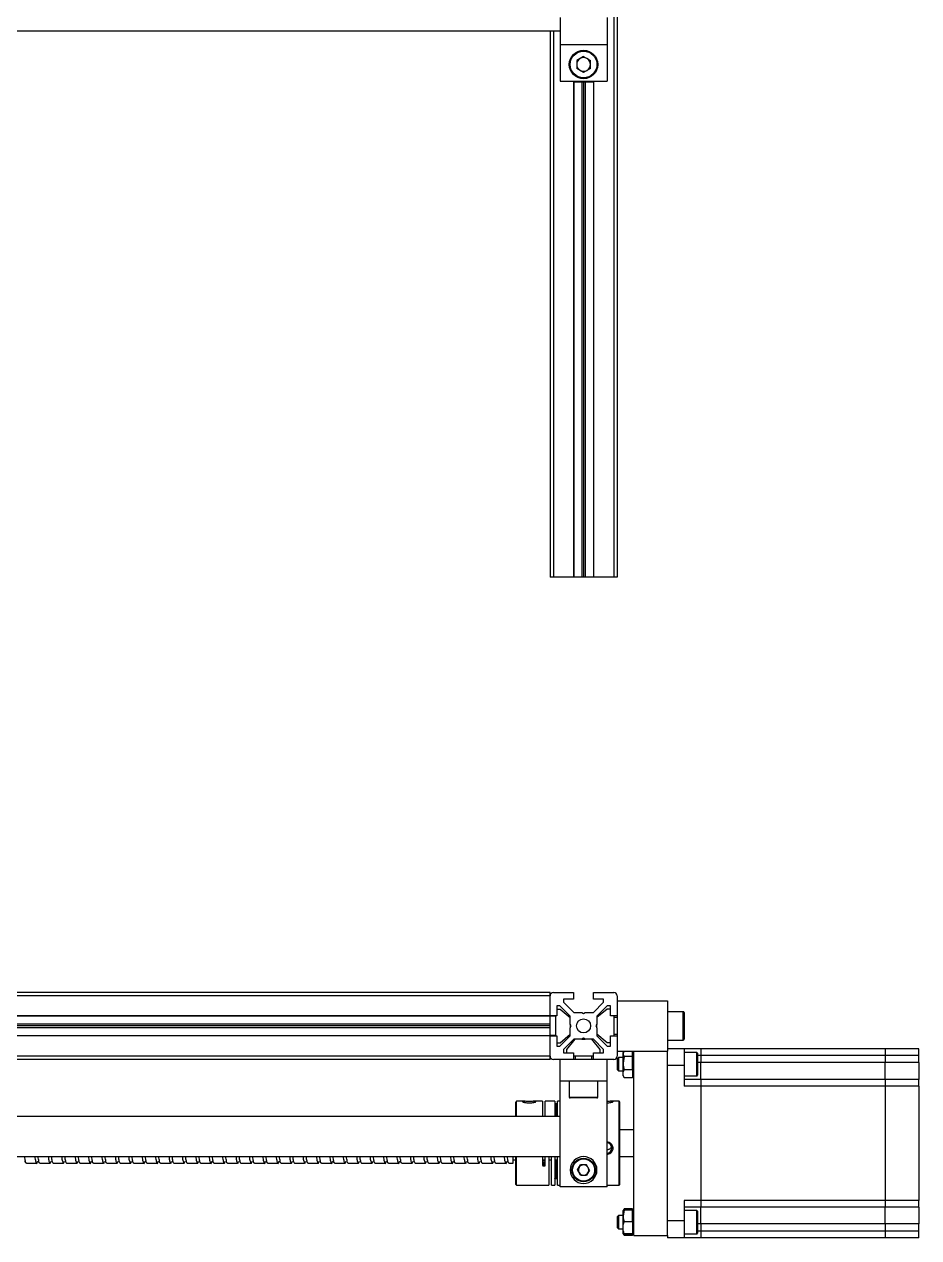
# Model space of a CAD drawing. Header units: millimetres. Extents: x 55 to 11032, y -227 to 3957.
# Drawn here: x 10113.9 to 10380.7, y 1030.2 to 1392.3 of the extents above; entities that cross this region are included whole.
import ezdxf

# ---------------------------------------------------------------- set-up
doc = ezdxf.new("R2010")
doc.units = ezdxf.units.MM
doc.header["$LTSCALE"] = 0.7
doc.layers.get('0').update_dxf_attribs({"color": 255})

msp = doc.modelspace()

# ---------------------------------------------------------------- linework, layer by layer
at = {"color": 8, "linetype": 'Continuous', "lineweight": 25}
for p, q in [((10289.73, 1443.815), (10289.73, 1227.315)), ((10271.73, 1390.315), (10271.73, 1227.315)), ((10310.48, 1091.809), (10310.48, 1097.682)), ((10310.48, 1089.182), (10310.48, 1091.809)), ((10314.53, 1080.665), (10314.53, 1085.502)), ((10315.73, 1084.632), (10314.73, 1084.632)), ((10314.53, 1078.502), (10314.53, 1080.665)), ((10315.73, 1082.482), (10314.73, 1082.482)), ((10276.48, 1072.182), (10284.98, 1072.182)), ((10272.33, 1070.231), (10272.33, 1066.432)), ((10272.73, 1070.231), (10272.73, 1066.432)), ((10268.73, 1053.256), (10268.73, 1053.432)), ((10269.13, 1053.256), (10269.13, 1053.432)), ((10272.33, 1053.432), (10272.33, 1047.94)), ((10272.73, 1053.432), (10272.73, 1047.94)), ((10314.53, 1033.525), (10314.53, 1038.362)), ((10314.53, 1031.362), (10314.53, 1033.525)), ((10315.73, 1034.382), (10314.73, 1034.382)), ((10315.73, 1032.232), (10314.73, 1032.232))]:
    msp.add_line(p, q, dxfattribs=at)
at = {"color": 7, "linetype": 'Continuous', "lineweight": 25}
for p, q in [((10290.73, 1431.135), (10290.73, 1227.315)), ((10273.73, 1394.315), (10273.73, 1386.315)), ((10287.73, 1394.315), (10287.73, 1386.315)), ((9867.73, 1390.315), (10273.73, 1390.315)), ((10270.73, 1390.315), (10270.73, 1227.315)), ((10273.73, 1386.315), (10287.73, 1386.315)), ((10273.73, 1386.315), (10273.73, 1375.315)), ((10287.73, 1386.315), (10287.73, 1375.315)), ((10280.73, 1382.673), (10278.688, 1381.494)), ((10278.688, 1381.494), (10278.688, 1379.136)), ((10280.73, 1382.673), (10282.772, 1381.494)), ((10282.772, 1379.136), (10282.772, 1381.494)), ((10280.73, 1377.957), (10278.688, 1379.136)), ((10282.772, 1379.136), (10280.73, 1377.957)), ((10273.73, 1375.315), (10287.73, 1375.315)), ((10277.73, 1375.315), (10277.73, 1227.315)), ((10283.73, 1375.065), (10277.73, 1375.065)), ((10277.791, 1375.065), (10277.791, 1227.315)), ((10280.21, 1375.065), (10280.21, 1227.315)), ((10280.73, 1375.065), (10280.73, 1227.315)), ((10281.25, 1375.065), (10281.25, 1227.315)), ((10283.669, 1375.065), (10283.669, 1227.315)), ((10283.73, 1375.315), (10283.73, 1227.315)), ((10271.73, 1227.315), (10270.73, 1227.315)), ((10277.73, 1227.315), (10271.73, 1227.315)), ((10277.791, 1227.315), (10277.73, 1227.315)), ((10280.21, 1227.315), (10277.791, 1227.315)), ((10280.73, 1227.315), (10280.21, 1227.315)), ((10281.25, 1227.315), (10280.73, 1227.315)), ((10283.669, 1227.315), (10281.25, 1227.315)), ((10283.73, 1227.315), (10283.669, 1227.315)), ((10289.73, 1227.315), (10283.73, 1227.315)), ((10290.73, 1227.315), (10289.73, 1227.315)), ((10270.73, 1103.432), (9870.73, 1103.432)), ((10270.73, 1102.432), (9870.73, 1102.432)), ((10270.73, 1102.432), (10270.73, 1103.432)), ((10270.73, 1096.432), (10270.73, 1102.432)), ((10271.73, 1103.432), (10277.73, 1103.432)), ((10277.73, 1101.432), (10274.73, 1101.432)), ((10274.73, 1101.432), (10274.73, 1100.493)), ((10277.73, 1103.432), (10277.73, 1101.432)), ((10283.73, 1103.432), (10289.73, 1103.432)), ((10283.73, 1101.432), (10283.73, 1103.432)), ((10286.73, 1101.432), (10283.73, 1101.432)), ((10286.73, 1100.493), (10286.73, 1101.432)), ((10290.73, 1102.432), (10290.73, 1096.432)), ((10290.73, 1100.932), (10305.73, 1100.932)), ((10305.73, 1100.932), (10305.73, 1085.932)), ((10273.669, 1099.432), (10272.73, 1099.432)), ((10272.73, 1099.432), (10272.73, 1096.432)), ((10272.73, 1098.432), (10273.73, 1098.432)), ((10276.73, 1096.371), (10273.669, 1099.432)), ((10273.73, 1098.432), (10276.73, 1095.932)), ((10274.73, 1100.493), (10277.791, 1097.432)), ((10277.791, 1097.432), (10280.21, 1097.432)), ((10280.21, 1097.432), (10280.73, 1097.132)), ((10280.73, 1097.132), (10281.25, 1097.432)), ((10281.25, 1097.432), (10283.669, 1097.432)), ((10283.669, 1097.432), (10286.73, 1100.493)), ((10287.791, 1099.432), (10284.73, 1096.371)), ((10287.73, 1098.432), (10284.73, 1095.932)), ((10288.73, 1098.432), (10287.73, 1098.432)), ((10288.73, 1099.432), (10287.791, 1099.432)), ((10288.73, 1096.432), (10288.73, 1099.432)), ((10310.48, 1097.682), (10305.73, 1097.682)), ((10310.73, 1097.432), (10310.73, 1091.905)), ((10270.73, 1096.432), (9870.73, 1096.432)), ((10270.73, 1096.371), (9870.73, 1096.371)), ((10270.73, 1093.952), (9870.73, 1093.952)), ((10270.73, 1096.371), (10270.73, 1096.432)), ((10272.73, 1096.432), (10270.73, 1096.432)), ((10270.73, 1093.952), (10270.73, 1096.371)), ((10272.43, 1096.332), (10270.73, 1096.332)), ((10270.73, 1093.432), (10270.73, 1093.952)), ((10271.73, 1096.332), (10271.73, 1096.432)), ((10272.43, 1090.532), (10272.43, 1096.332)), ((10276.73, 1093.952), (10276.73, 1096.371)), ((10276.73, 1093.952), (10276.73, 1092.912)), ((10277.03, 1093.432), (10276.73, 1093.952)), ((10284.73, 1093.952), (10284.43, 1093.432)), ((10284.73, 1096.371), (10284.73, 1093.952)), ((10284.73, 1092.912), (10284.73, 1093.952)), ((10290.73, 1096.432), (10288.73, 1096.432)), ((10289.73, 1096.432), (10289.73, 1090.432)), ((10290.73, 1095.932), (10289.73, 1095.932)), ((10290.73, 1096.432), (10290.73, 1090.432)), ((10270.73, 1093.432), (9870.73, 1093.432)), ((10270.73, 1092.912), (9870.73, 1092.912)), ((10270.73, 1090.493), (9870.73, 1090.493)), ((10270.73, 1090.432), (9870.73, 1090.432)), ((10270.73, 1092.912), (10270.73, 1093.432)), ((10270.73, 1090.493), (10270.73, 1092.912)), ((10272.43, 1090.532), (10270.73, 1090.532)), ((10270.73, 1090.432), (10270.73, 1090.493)), ((10270.73, 1084.432), (10270.73, 1090.432)), ((10270.73, 1090.432), (10272.73, 1090.432)), ((10271.73, 1090.432), (10271.73, 1090.532)), ((10272.73, 1090.432), (10272.73, 1087.432)), ((10273.669, 1087.432), (10276.73, 1090.493)), ((10273.73, 1088.432), (10276.73, 1090.932)), ((10276.73, 1092.912), (10277.03, 1093.432)), ((10276.73, 1090.493), (10276.73, 1092.912)), ((10284.43, 1093.432), (10284.73, 1092.912)), ((10284.73, 1092.912), (10284.73, 1090.493)), ((10287.73, 1088.432), (10284.73, 1090.932)), ((10284.73, 1090.493), (10287.791, 1087.432)), ((10288.73, 1087.432), (10288.73, 1090.432)), ((10288.73, 1090.432), (10290.73, 1090.432)), ((10289.73, 1090.932), (10290.73, 1090.932)), ((10290.73, 1090.432), (10290.73, 1084.432)), ((10310.73, 1091.905), (10310.73, 1089.432)), ((10272.73, 1088.432), (10273.73, 1088.432)), ((10272.73, 1087.432), (10273.669, 1087.432)), ((10277.791, 1089.432), (10274.73, 1086.371)), ((10274.73, 1086.371), (10274.73, 1085.432)), ((10275.73, 1086.432), (10278.23, 1089.432)), ((10275.73, 1085.432), (10275.73, 1086.432)), ((10280.21, 1089.432), (10277.791, 1089.432)), ((10280.73, 1089.732), (10280.21, 1089.432)), ((10280.21, 1089.432), (10281.25, 1089.432)), ((10281.25, 1089.432), (10280.73, 1089.732)), ((10283.669, 1089.432), (10281.25, 1089.432)), ((10285.73, 1086.432), (10283.23, 1089.432)), ((10286.73, 1086.371), (10283.669, 1089.432)), ((10285.73, 1085.432), (10285.73, 1086.432)), ((10286.73, 1085.432), (10286.73, 1086.371)), ((10288.73, 1088.432), (10287.73, 1088.432)), ((10287.791, 1087.432), (10288.73, 1087.432)), ((10305.73, 1089.182), (10310.48, 1089.182)), ((10310.73, 1086.632), (10305.73, 1086.632)), ((10310.73, 1086.632), (10310.73, 1081.632)), ((10315.73, 1086.632), (10310.73, 1086.632)), ((10315.73, 1086.632), (10315.73, 1084.632)), ((10315.74, 1086.582), (10315.73, 1086.582)), ((10370.72, 1086.632), (10315.74, 1086.632)), ((10315.74, 1086.632), (10315.74, 1084.632)), ((10370.72, 1086.632), (10370.72, 1084.632)), ((10370.72, 1086.582), (10370.73, 1086.582)), ((10380.73, 1086.632), (10370.73, 1086.632)), ((10370.73, 1086.632), (10370.73, 1084.632)), ((10380.73, 1084.632), (10380.73, 1086.632)), ((10270.73, 1084.432), (9870.73, 1084.432)), ((10270.73, 1083.432), (9870.73, 1083.432)), ((10270.73, 1083.432), (10270.73, 1084.432)), ((10277.73, 1083.432), (10271.73, 1083.432)), ((10273.73, 1076.932), (10273.73, 1083.432)), ((10274.73, 1085.432), (10277.73, 1085.432)), ((10277.73, 1085.432), (10277.73, 1083.432)), ((10283.73, 1084.432), (10277.73, 1084.432)), ((10283.73, 1083.432), (10277.73, 1083.432)), ((10278.23, 1084.432), (10278.23, 1083.432)), ((10283.23, 1083.432), (10283.23, 1084.432)), ((10283.73, 1083.432), (10283.73, 1085.432)), ((10283.73, 1085.432), (10286.73, 1085.432)), ((10289.73, 1083.432), (10283.73, 1083.432)), ((10287.73, 1076.932), (10287.73, 1083.432)), ((10290.73, 1085.932), (10305.73, 1085.932)), ((10291.12, 1084.002), (10290.73, 1083.612)), ((10290.73, 1083.612), (10290.73, 1081.387)), ((10292.53, 1084.002), (10291.12, 1084.002)), ((10291.12, 1084.002), (10291.12, 1081.238)), ((10292.754, 1085.89), (10292.53, 1085.502)), ((10292.785, 1085.872), (10292.53, 1085.169)), ((10292.53, 1085.169), (10292.53, 1085.502)), ((10292.53, 1082.295), (10292.53, 1085.169)), ((10292.843, 1084.308), (10292.53, 1082.295)), ((10295.33, 1084.308), (10292.843, 1084.308)), ((10295.33, 1085.169), (10295.33, 1085.932)), ((10295.73, 1085.502), (10295.33, 1085.502)), ((10295.33, 1084.308), (10295.33, 1085.169)), ((10295.33, 1082.295), (10295.33, 1084.308)), ((10295.73, 1030.932), (10295.73, 1085.932)), ((10305.73, 1030.932), (10305.73, 1085.932)), ((10314.53, 1085.502), (10310.73, 1085.502)), ((10314.73, 1085.302), (10314.73, 1080.742)), ((10315.73, 1084.632), (10315.73, 1082.482)), ((10315.74, 1084.632), (10315.73, 1084.632)), ((10370.72, 1084.632), (10315.74, 1084.632)), ((10315.74, 1084.632), (10315.74, 1082.482)), ((10370.72, 1084.632), (10370.72, 1082.482)), ((10370.72, 1084.632), (10370.73, 1084.632)), ((10380.73, 1084.632), (10370.73, 1084.632)), ((10370.73, 1084.632), (10370.73, 1082.482)), ((10380.73, 1082.482), (10380.73, 1084.632)), ((10290.73, 1081.387), (10290.73, 1080.392)), ((10290.73, 1080.392), (10291.12, 1080.002)), ((10291.12, 1081.238), (10291.12, 1080.002)), ((10291.12, 1080.002), (10292.53, 1080.002)), ((10292.53, 1079.128), (10292.53, 1082.295)), ((10292.53, 1078.502), (10292.53, 1079.128)), ((10295.33, 1080.281), (10292.843, 1080.281)), ((10295.33, 1080.281), (10295.33, 1082.295)), ((10295.33, 1080.281), (10295.33, 1079.128)), ((10295.33, 1079.128), (10295.33, 1077.975)), ((10310.73, 1081.632), (10305.73, 1081.632)), ((10310.73, 1081.632), (10310.73, 1075.482)), ((10314.73, 1080.742), (10314.73, 1078.702)), ((10315.74, 1082.482), (10315.73, 1082.482)), ((10315.73, 1077.482), (10315.73, 1082.482)), ((10370.72, 1082.482), (10315.74, 1082.482)), ((10315.74, 1077.482), (10315.74, 1082.482)), ((10370.72, 1077.482), (10370.72, 1082.482)), ((10370.72, 1082.482), (10370.73, 1082.482)), ((10380.73, 1082.482), (10370.73, 1082.482)), ((10370.73, 1077.482), (10370.73, 1082.482)), ((10380.73, 1082.482), (10380.73, 1077.482)), ((10287.73, 1076.932), (10273.73, 1076.932)), ((10273.73, 1045.432), (10273.73, 1076.932)), ((10276.48, 1076.932), (10276.48, 1072.182)), ((10284.98, 1072.182), (10284.98, 1076.932)), ((10287.73, 1045.432), (10287.73, 1076.932)), ((10292.53, 1078.502), (10292.754, 1078.114)), ((10292.843, 1077.975), (10292.785, 1078.132)), ((10295.33, 1077.975), (10292.843, 1077.975)), ((10295.33, 1078.502), (10295.73, 1078.502)), ((10310.73, 1078.502), (10314.53, 1078.502)), ((10315.73, 1077.482), (10310.73, 1077.482)), ((10315.73, 1075.482), (10310.73, 1075.482)), ((10315.73, 1077.482), (10315.73, 1075.482)), ((10315.74, 1077.432), (10315.73, 1077.432)), ((10315.73, 1075.482), (10315.73, 1041.382)), ((10315.74, 1075.482), (10315.73, 1075.482)), ((10370.72, 1077.482), (10315.74, 1077.482)), ((10315.74, 1077.482), (10315.74, 1075.482)), ((10370.72, 1075.482), (10315.74, 1075.482)), ((10315.74, 1075.482), (10315.74, 1041.382)), ((10370.72, 1077.482), (10370.72, 1075.482)), ((10370.72, 1077.432), (10370.73, 1077.432)), ((10370.72, 1075.482), (10370.72, 1041.382)), ((10370.72, 1075.482), (10370.73, 1075.482)), ((10380.73, 1077.482), (10370.73, 1077.482)), ((10370.73, 1077.482), (10370.73, 1075.482)), ((10380.73, 1075.482), (10370.73, 1075.482)), ((10370.73, 1075.482), (10370.73, 1041.382)), ((10380.73, 1075.482), (10380.73, 1077.482)), ((10380.73, 1075.482), (10380.73, 1041.382)), ((10284.73, 1071.932), (10276.73, 1071.932)), ((10260.73, 1070.932), (10260.53, 1070.732)), ((10260.53, 1070.645), (10260.53, 1070.732)), ((10260.53, 1066.432), (10260.53, 1070.645)), ((10263.335, 1070.932), (10260.73, 1070.932)), ((10260.73, 1066.432), (10260.73, 1070.932)), ((10268.53, 1070.932), (10265.697, 1070.932)), ((10268.53, 1070.932), (10268.53, 1066.432)), ((10272.13, 1070.932), (10269.33, 1070.932)), ((10269.33, 1066.432), (10269.33, 1070.932)), ((10272.13, 1070.932), (10272.13, 1066.432)), ((10272.73, 1070.231), (10272.33, 1070.231)), ((10273.73, 1070.932), (10272.93, 1070.932)), ((10272.93, 1066.432), (10272.93, 1070.932)), ((10291.33, 1070.932), (10288.697, 1070.932)), ((10291.53, 1070.732), (10291.33, 1070.932)), ((10291.33, 1045.932), (10291.33, 1070.932)), ((10291.53, 1046.132), (10291.53, 1070.732)), ((10273.73, 1066.432), (9867.73, 1066.432)), ((10295.73, 1062.432), (10291.53, 1062.432)), ((9867.73, 1054.432), (10273.73, 1054.432)), ((10259.73, 1052.432), (10259.73, 1054.432)), ((10260.53, 1046.132), (10260.53, 1054.432)), ((10260.73, 1045.932), (10260.73, 1054.432)), ((10268.53, 1054.432), (10268.53, 1051.824)), ((10269.33, 1051.824), (10269.33, 1054.432)), ((10270.33, 1054.432), (10270.33, 1045.932)), ((10271.13, 1045.932), (10271.13, 1054.432)), ((10272.13, 1054.432), (10272.13, 1045.932)), ((10272.93, 1045.932), (10272.93, 1054.432)), ((10291.53, 1054.432), (10295.73, 1054.432)), ((10114.526, 1052.432), (10117.526, 1052.432)), ((10118.526, 1052.432), (10121.526, 1052.432)), ((10122.526, 1052.432), (10125.526, 1052.432)), ((10126.526, 1052.432), (10129.526, 1052.432)), ((10130.526, 1052.432), (10133.526, 1052.432)), ((10134.526, 1052.432), (10137.526, 1052.432)), ((10138.526, 1052.432), (10141.526, 1052.432)), ((10142.526, 1052.432), (10145.526, 1052.432)), ((10146.526, 1052.432), (10149.526, 1052.432)), ((10150.526, 1052.432), (10153.526, 1052.432)), ((10154.526, 1052.432), (10157.526, 1052.432)), ((10158.526, 1052.432), (10161.526, 1052.432)), ((10162.526, 1052.432), (10165.526, 1052.432)), ((10166.526, 1052.432), (10169.526, 1052.432)), ((10170.526, 1052.432), (10173.526, 1052.432)), ((10174.526, 1052.432), (10177.526, 1052.432)), ((10178.526, 1052.432), (10181.526, 1052.432)), ((10182.526, 1052.432), (10185.526, 1052.432)), ((10186.526, 1052.432), (10189.526, 1052.432)), ((10190.526, 1052.432), (10193.526, 1052.432)), ((10194.526, 1052.432), (10197.526, 1052.432)), ((10198.526, 1052.432), (10201.526, 1052.432)), ((10202.526, 1052.432), (10205.526, 1052.432)), ((10206.526, 1052.432), (10209.526, 1052.432)), ((10210.526, 1052.432), (10213.526, 1052.432)), ((10214.526, 1052.432), (10217.526, 1052.432)), ((10218.526, 1052.432), (10221.526, 1052.432)), ((10222.526, 1052.432), (10225.526, 1052.432)), ((10226.526, 1052.432), (10229.526, 1052.432)), ((10230.526, 1052.432), (10233.526, 1052.432)), ((10234.526, 1052.432), (10237.526, 1052.432)), ((10238.526, 1052.432), (10241.526, 1052.432)), ((10242.526, 1052.432), (10245.526, 1052.432)), ((10246.526, 1052.432), (10249.526, 1052.432)), ((10250.526, 1052.432), (10253.526, 1052.432)), ((10254.526, 1052.432), (10257.526, 1052.432)), ((10258.526, 1052.432), (10259.73, 1052.432)), ((10259.73, 1053.432), (10260.53, 1053.432)), ((10268.53, 1053.432), (10269.33, 1053.432)), ((10268.73, 1053.256), (10269.13, 1053.256)), ((10268.73, 1051.637), (10268.73, 1052.686)), ((10269.13, 1052.686), (10268.73, 1052.686)), ((10268.73, 1051.637), (10269.13, 1051.637)), ((10269.13, 1051.637), (10269.13, 1052.686)), ((10270.33, 1053.432), (10271.13, 1053.432)), ((10272.13, 1053.432), (10272.93, 1053.432)), ((10278.957, 1050.464), (10279.871, 1051.983)), ((10279.816, 1048.913), (10278.957, 1050.464)), ((10281.644, 1051.951), (10279.871, 1051.983)), ((10282.503, 1050.4), (10281.589, 1048.881)), ((10282.503, 1050.4), (10281.644, 1051.951)), ((10272.33, 1047.94), (10272.73, 1047.94)), ((10279.816, 1048.913), (10281.589, 1048.881)), ((10260.53, 1046.132), (10260.73, 1045.932)), ((10260.73, 1045.932), (10270.33, 1045.932)), ((10271.13, 1045.932), (10272.13, 1045.932)), ((10272.93, 1045.932), (10273.73, 1045.932)), ((10287.73, 1045.432), (10273.73, 1045.432)), ((10287.73, 1045.932), (10291.33, 1045.932)), ((10291.33, 1045.932), (10291.53, 1046.132)), ((10315.73, 1041.382), (10310.73, 1041.382)), ((10310.73, 1041.382), (10310.73, 1035.232)), ((10315.73, 1039.382), (10310.73, 1039.382)), ((10315.73, 1041.382), (10315.73, 1039.382)), ((10315.74, 1041.382), (10315.73, 1041.382)), ((10315.74, 1039.432), (10315.73, 1039.432)), ((10315.73, 1034.382), (10315.73, 1039.382)), ((10370.72, 1041.382), (10315.74, 1041.382)), ((10315.74, 1041.382), (10315.74, 1039.382)), ((10370.72, 1039.382), (10315.74, 1039.382)), ((10315.74, 1034.382), (10315.74, 1039.382)), ((10370.72, 1041.382), (10370.72, 1039.382)), ((10370.72, 1041.382), (10370.73, 1041.382)), ((10370.72, 1039.432), (10370.73, 1039.432)), ((10370.72, 1034.382), (10370.72, 1039.382)), ((10380.73, 1041.382), (10370.73, 1041.382)), ((10370.73, 1041.382), (10370.73, 1039.382)), ((10380.73, 1039.382), (10370.73, 1039.382)), ((10370.73, 1034.382), (10370.73, 1039.382)), ((10380.73, 1039.382), (10380.73, 1041.382)), ((10380.73, 1039.382), (10380.73, 1034.382)), ((10291.12, 1036.862), (10290.73, 1036.472)), ((10290.73, 1036.472), (10290.73, 1034.247)), ((10292.53, 1036.862), (10291.12, 1036.862)), ((10291.12, 1036.862), (10291.12, 1034.098)), ((10292.709, 1038.672), (10292.53, 1038.362)), ((10292.843, 1038.434), (10292.53, 1036.722)), ((10292.53, 1036.722), (10292.53, 1038.36)), ((10292.53, 1033.224), (10292.53, 1036.722)), ((10292.733, 1038.655), (10292.843, 1038.876)), ((10292.843, 1038.876), (10292.743, 1038.492)), ((10295.33, 1038.876), (10292.843, 1038.876)), ((10295.33, 1038.434), (10292.843, 1038.434)), ((10295.33, 1038.434), (10295.33, 1038.876)), ((10295.33, 1036.722), (10295.33, 1038.434)), ((10295.73, 1038.362), (10295.33, 1038.362)), ((10295.33, 1035.01), (10295.33, 1036.722)), ((10314.53, 1038.362), (10310.73, 1038.362)), ((10314.73, 1038.162), (10314.73, 1033.602)), ((10290.73, 1034.247), (10290.73, 1033.252)), ((10290.73, 1033.252), (10291.12, 1032.862)), ((10291.12, 1034.098), (10291.12, 1032.862)), ((10291.12, 1032.862), (10292.53, 1032.862)), ((10292.53, 1031.364), (10292.53, 1033.224)), ((10295.33, 1035.01), (10292.843, 1035.01)), ((10295.33, 1035.01), (10295.33, 1033.224)), ((10295.33, 1033.224), (10295.33, 1031.438)), ((10310.73, 1035.232), (10305.73, 1035.232)), ((10310.73, 1035.232), (10310.73, 1030.232)), ((10314.73, 1033.602), (10314.73, 1031.562)), ((10315.74, 1034.382), (10315.73, 1034.382)), ((10315.73, 1034.382), (10315.73, 1032.232)), ((10315.73, 1032.232), (10315.73, 1030.232)), ((10315.74, 1032.232), (10315.73, 1032.232)), ((10370.72, 1034.382), (10315.74, 1034.382)), ((10315.74, 1034.382), (10315.74, 1032.232)), ((10370.72, 1032.232), (10315.74, 1032.232)), ((10315.74, 1032.232), (10315.74, 1030.232)), ((10370.72, 1034.382), (10370.73, 1034.382)), ((10370.72, 1034.382), (10370.72, 1032.232)), ((10370.72, 1032.232), (10370.72, 1030.232)), ((10370.72, 1032.232), (10370.73, 1032.232)), ((10380.73, 1034.382), (10370.73, 1034.382)), ((10370.73, 1034.382), (10370.73, 1032.232)), ((10380.73, 1032.232), (10370.73, 1032.232)), ((10370.73, 1032.232), (10370.73, 1030.232)), ((10380.73, 1032.232), (10380.73, 1034.382)), ((10380.73, 1030.232), (10380.73, 1032.232)), ((10292.843, 1031.438), (10292.53, 1031.364)), ((10292.53, 1031.362), (10292.709, 1031.052)), ((10292.843, 1030.848), (10292.71, 1031.05)), ((10295.33, 1031.438), (10292.843, 1031.438)), ((10295.33, 1031.29), (10292.843, 1031.29)), ((10295.33, 1030.848), (10292.843, 1030.848)), ((10295.33, 1031.364), (10295.33, 1031.438)), ((10295.33, 1031.29), (10295.33, 1031.364)), ((10295.33, 1031.362), (10295.73, 1031.362)), ((10295.33, 1031.29), (10295.33, 1030.848)), ((10295.73, 1030.932), (10305.73, 1030.932)), ((10305.73, 1030.932), (10305.73, 1030.232)), ((10310.73, 1030.232), (10305.73, 1030.232)), ((10310.73, 1031.362), (10314.53, 1031.362)), ((10315.73, 1030.232), (10310.73, 1030.232)), ((10315.74, 1030.282), (10315.73, 1030.282)), ((10370.72, 1030.232), (10315.74, 1030.232)), ((10370.72, 1030.282), (10370.73, 1030.282)), ((10380.73, 1030.232), (10370.73, 1030.232))]:
    msp.add_line(p, q, dxfattribs=at)
for centre, radius in [((10280.73, 1380.315), 4.25), ((10280.73, 1380.315), 4), ((10280.73, 1093.432), 2.1), ((10280.73, 1050.432), 3.5), ((10280.73, 1050.432), 3.3)]:
    msp.add_circle(centre, radius, dxfattribs=at)
for centre, radius, start, end in [((10280.73, 1380.315), 2.042, 120, 180), ((10280.73, 1380.315), 2.042, 180, 240), ((10280.73, 1380.315), 2.042, 60, 120), ((10280.73, 1380.315), 2.042, 0, 60), ((10280.73, 1380.315), 2.042, 300, 0), ((10280.73, 1380.315), 2.042, 240, 300), ((10271.73, 1102.432), 1, 90, 180), ((10289.73, 1102.432), 1, 0, 90), ((10310.48, 1097.432), 0.25, 0, 90), ((10310.48, 1089.432), 0.25, 270, 0), ((10271.73, 1084.432), 1, 180, 270), ((10289.73, 1084.432), 1, 270, 360), ((10314.53, 1085.302), 0.2, 0, 90), ((10314.53, 1078.702), 0.2, 270, 0), ((10276.73, 1072.182), 0.25, 180, 270), ((10284.73, 1072.182), 0.25, 270, 0), ((10287.541, 1056.992), 1.608, 276.76182, 83.23818), ((10280.73, 1050.432), 4, 0, 180), ((10280.73, 1050.432), 4, 180, 0), ((10280.73, 1050.432), 1.536, 148.96604, 208.96604), ((10280.73, 1050.432), 1.536, 88.96604, 148.96604), ((10280.73, 1050.432), 1.536, 28.96604, 88.96604), ((10280.73, 1050.432), 1.536, 328.96604, 28.96604), ((10280.73, 1050.432), 1.535, 208.96604, 268.96604), ((10280.73, 1050.432), 1.536, 268.96604, 328.96604), ((10314.53, 1038.162), 0.2, 0, 90), ((10314.53, 1031.562), 0.2, 270, 0)]:
    msp.add_arc(centre, radius, start, end, dxfattribs=at)
for points, knots in [([(10292.53, 1085.169), (10292.53, 1085.148), (10292.535, 1084.858), (10292.694, 1084.573), (10292.843, 1084.308)], [0, 0, 0, 0, 0.0701742, 1, 1, 1, 1]), ([(10292.53, 1082.295), (10292.53, 1082.247), (10292.535, 1081.567), (10292.694, 1080.901), (10292.843, 1080.281)], [0, 0, 0, 0, 0.0701742, 1, 1, 1, 1]), ([(10292.53, 1079.128), (10292.535, 1079.233), (10292.552, 1079.623), (10292.72, 1080.003), (10292.843, 1080.281)], [0, 0, 0, 0, 0.2686336, 1, 1, 1, 1]), ([(10292.843, 1077.975), (10292.795, 1078.071), (10292.612, 1078.447), (10292.565, 1078.838), (10292.53, 1079.128)], [0, 0, 0, 0, 0.2575513, 1, 1, 1, 1]), ([(10265.896, 1070.931), (10265.738, 1070.932), (10265.438, 1070.932), (10264.916, 1070.927), (10264.399, 1070.926), (10263.864, 1070.929), (10263.34, 1070.933), (10262.902, 1070.929), (10262.592, 1070.906), (10262.551, 1070.865), (10262.53, 1070.843)], [0, 0, 0, 0, 0.1301531, 0.2455367, 0.3562604, 0.4723699, 0.6039973, 0.7371112, 0.8653589, 1, 1, 1, 1]), ([(10262.53, 1070.843), (10262.539, 1070.826), (10262.556, 1070.793), (10262.691, 1070.731), (10262.891, 1070.669), (10263.24, 1070.588), (10263.805, 1070.505), (10264.557, 1070.472), (10265.287, 1070.51), (10265.822, 1070.588), (10266.168, 1070.668), (10266.37, 1070.732), (10266.504, 1070.793), (10266.521, 1070.827), (10266.53, 1070.843)], [0, 0, 0, 0, 0.0652185, 0.1289563, 0.1918072, 0.2543938, 0.3809924, 0.5080002, 0.6233805, 0.7430034, 0.8084867, 0.871997, 0.9349797, 1, 1, 1, 1]), ([(10266.53, 1070.843), (10266.521, 1070.858), (10266.504, 1070.886), (10266.371, 1070.912), (10266.175, 1070.927), (10265.99, 1070.93), (10265.896, 1070.931)], [0, 0, 0, 0, 0.25514003, 0.49994712, 0.74484594, 1, 1, 1, 1]), ([(10272.93, 1070.302), (10272.927, 1070.294), (10272.922, 1070.276), (10272.886, 1070.257), (10272.846, 1070.244), (10272.811, 1070.237), (10272.772, 1070.232), (10272.744, 1070.231), (10272.73, 1070.231)], [0, 0, 0, 0, 0.250166, 0.4987352, 0.6229356, 0.7472374, 0.8724913, 1, 1, 1, 1]), ([(10288.896, 1070.931), (10288.738, 1070.932), (10288.438, 1070.932), (10288.022, 1070.927), (10287.789, 1070.927), (10287.73, 1070.927)], [0, 0, 0, 0, 0.4569996, 0.8621399, 1, 1, 1, 1]), ([(10287.73, 1070.492), (10287.911, 1070.498), (10288.334, 1070.513), (10288.821, 1070.589), (10289.168, 1070.668), (10289.37, 1070.732), (10289.504, 1070.793), (10289.521, 1070.827), (10289.53, 1070.843)], [0, 0, 0, 0, 0.1929242, 0.4492698, 0.589597, 0.7256963, 0.8606649, 1, 1, 1, 1]), ([(10289.53, 1070.843), (10289.521, 1070.858), (10289.504, 1070.886), (10289.371, 1070.912), (10289.175, 1070.927), (10288.99, 1070.93), (10288.896, 1070.931)], [0, 0, 0, 0, 0.25514, 0.4999471, 0.7448459, 1, 1, 1, 1]), ([(10288.896, 1055.607), (10289.027, 1055.74), (10289.282, 1055.997), (10289.498, 1056.502), (10289.559, 1057.057), (10289.426, 1057.624), (10289.112, 1058.13), (10288.66, 1058.511), (10288.182, 1058.741), (10287.857, 1058.771), (10287.73, 1058.783)], [0, 0, 0, 0, 0.1285536, 0.2498808, 0.3752347, 0.5099903, 0.6436717, 0.7772207, 0.9124208, 1, 1, 1, 1]), ([(10289.059, 1057.47), (10289.054, 1057.44), (10289.013, 1057.206), (10288.784, 1056.926), (10288.47, 1056.657), (10288.181, 1056.508), (10287.931, 1056.423), (10287.776, 1056.411), (10287.73, 1056.408)], [0, 0, 0, 0, 0.0486802, 0.3897182, 0.572597, 0.7490731, 0.9253174, 1, 1, 1, 1]), ([(10114.526, 1052.509), (10114.508, 1052.485), (10114.406, 1052.351), (10114.249, 1052.94), (10114.079, 1053.941), (10113.995, 1054.432)], [0, 0, 0, 0, 0.0981016, 0.5582599, 1, 1, 1, 1]), ([(10116.995, 1054.432), (10117.078, 1053.925), (10117.248, 1052.889), (10117.469, 1052.347), (10117.665, 1052.394), (10117.77, 1052.902), (10117.791, 1052.999)], [0, 0, 0, 0, 0.29661288, 0.60559293, 0.92468483, 1, 1, 1, 1]), ([(10118.526, 1052.509), (10118.508, 1052.485), (10118.406, 1052.351), (10118.249, 1052.94), (10118.079, 1053.941), (10117.995, 1054.432)], [0, 0, 0, 0, 0.0981016, 0.5582599, 1, 1, 1, 1]), ([(10120.995, 1054.432), (10121.078, 1053.925), (10121.248, 1052.889), (10121.469, 1052.347), (10121.665, 1052.394), (10121.77, 1052.902), (10121.791, 1052.999)], [0, 0, 0, 0, 0.29661288, 0.60559293, 0.92468483, 1, 1, 1, 1]), ([(10122.526, 1052.509), (10122.508, 1052.485), (10122.406, 1052.351), (10122.249, 1052.94), (10122.079, 1053.941), (10121.995, 1054.432)], [0, 0, 0, 0, 0.0981016, 0.5582599, 1, 1, 1, 1]), ([(10124.995, 1054.432), (10125.078, 1053.925), (10125.248, 1052.889), (10125.469, 1052.347), (10125.665, 1052.394), (10125.77, 1052.902), (10125.791, 1052.999)], [0, 0, 0, 0, 0.2966129, 0.6055929, 0.9246848, 1, 1, 1, 1]), ([(10126.526, 1052.509), (10126.508, 1052.485), (10126.406, 1052.351), (10126.249, 1052.94), (10126.079, 1053.941), (10125.995, 1054.432)], [0, 0, 0, 0, 0.0981016, 0.5582599, 1, 1, 1, 1]), ([(10128.995, 1054.432), (10129.078, 1053.925), (10129.248, 1052.889), (10129.469, 1052.347), (10129.665, 1052.394), (10129.77, 1052.902), (10129.791, 1052.999)], [0, 0, 0, 0, 0.2966129, 0.6055929, 0.9246848, 1, 1, 1, 1]), ([(10130.526, 1052.509), (10130.508, 1052.485), (10130.406, 1052.351), (10130.249, 1052.94), (10130.079, 1053.941), (10129.995, 1054.432)], [0, 0, 0, 0, 0.0981016, 0.5582599, 1, 1, 1, 1]), ([(10132.995, 1054.432), (10133.078, 1053.925), (10133.248, 1052.889), (10133.469, 1052.347), (10133.665, 1052.394), (10133.77, 1052.902), (10133.791, 1052.999)], [0, 0, 0, 0, 0.2966129, 0.6055929, 0.9246848, 1, 1, 1, 1]), ([(10134.526, 1052.509), (10134.508, 1052.485), (10134.406, 1052.351), (10134.249, 1052.94), (10134.079, 1053.941), (10133.995, 1054.432)], [0, 0, 0, 0, 0.0981016, 0.5582599, 1, 1, 1, 1]), ([(10136.995, 1054.432), (10137.078, 1053.925), (10137.248, 1052.889), (10137.469, 1052.347), (10137.665, 1052.394), (10137.77, 1052.902), (10137.791, 1052.999)], [0, 0, 0, 0, 0.2966129, 0.6055929, 0.9246848, 1, 1, 1, 1]), ([(10138.526, 1052.509), (10138.508, 1052.485), (10138.406, 1052.351), (10138.249, 1052.94), (10138.079, 1053.941), (10137.995, 1054.432)], [0, 0, 0, 0, 0.0981016, 0.5582599, 1, 1, 1, 1]), ([(10140.995, 1054.432), (10141.078, 1053.925), (10141.248, 1052.889), (10141.469, 1052.347), (10141.665, 1052.394), (10141.77, 1052.902), (10141.791, 1052.999)], [0, 0, 0, 0, 0.29661288, 0.60559293, 0.92468483, 1, 1, 1, 1]), ([(10142.526, 1052.509), (10142.508, 1052.485), (10142.406, 1052.351), (10142.249, 1052.94), (10142.079, 1053.941), (10141.995, 1054.432)], [0, 0, 0, 0, 0.09810158, 0.55825988, 1, 1, 1, 1]), ([(10144.995, 1054.432), (10145.078, 1053.925), (10145.248, 1052.889), (10145.469, 1052.347), (10145.665, 1052.394), (10145.77, 1052.902), (10145.791, 1052.999)], [0, 0, 0, 0, 0.29661288, 0.60559293, 0.92468483, 1, 1, 1, 1]), ([(10146.526, 1052.509), (10146.508, 1052.485), (10146.406, 1052.351), (10146.249, 1052.94), (10146.079, 1053.941), (10145.995, 1054.432)], [0, 0, 0, 0, 0.0981016, 0.5582599, 1, 1, 1, 1]), ([(10148.995, 1054.432), (10149.078, 1053.925), (10149.248, 1052.889), (10149.469, 1052.347), (10149.665, 1052.394), (10149.77, 1052.902), (10149.791, 1052.999)], [0, 0, 0, 0, 0.29661288, 0.60559293, 0.92468483, 1, 1, 1, 1]), ([(10150.526, 1052.509), (10150.508, 1052.485), (10150.406, 1052.351), (10150.249, 1052.94), (10150.079, 1053.941), (10149.995, 1054.432)], [0, 0, 0, 0, 0.09810158, 0.55825988, 1, 1, 1, 1]), ([(10152.995, 1054.432), (10153.078, 1053.925), (10153.248, 1052.889), (10153.469, 1052.347), (10153.665, 1052.394), (10153.77, 1052.902), (10153.791, 1052.999)], [0, 0, 0, 0, 0.29661288, 0.60559293, 0.92468483, 1, 1, 1, 1]), ([(10154.526, 1052.509), (10154.508, 1052.485), (10154.406, 1052.351), (10154.249, 1052.94), (10154.079, 1053.941), (10153.995, 1054.432)], [0, 0, 0, 0, 0.0981016, 0.5582599, 1, 1, 1, 1]), ([(10156.995, 1054.432), (10157.078, 1053.925), (10157.248, 1052.889), (10157.469, 1052.347), (10157.665, 1052.394), (10157.77, 1052.902), (10157.791, 1052.999)], [0, 0, 0, 0, 0.2966129, 0.6055929, 0.9246848, 1, 1, 1, 1]), ([(10158.526, 1052.509), (10158.508, 1052.485), (10158.406, 1052.351), (10158.249, 1052.94), (10158.079, 1053.941), (10157.995, 1054.432)], [0, 0, 0, 0, 0.09810158, 0.55825988, 1, 1, 1, 1]), ([(10160.995, 1054.432), (10161.078, 1053.925), (10161.248, 1052.889), (10161.469, 1052.347), (10161.665, 1052.394), (10161.77, 1052.902), (10161.791, 1052.999)], [0, 0, 0, 0, 0.2966129, 0.6055929, 0.9246848, 1, 1, 1, 1]), ([(10162.526, 1052.509), (10162.508, 1052.485), (10162.406, 1052.351), (10162.249, 1052.94), (10162.079, 1053.941), (10161.995, 1054.432)], [0, 0, 0, 0, 0.0981016, 0.5582599, 1, 1, 1, 1]), ([(10164.995, 1054.432), (10165.078, 1053.925), (10165.248, 1052.889), (10165.469, 1052.347), (10165.665, 1052.394), (10165.77, 1052.902), (10165.791, 1052.999)], [0, 0, 0, 0, 0.2966129, 0.6055929, 0.9246848, 1, 1, 1, 1]), ([(10166.526, 1052.509), (10166.508, 1052.485), (10166.406, 1052.351), (10166.249, 1052.94), (10166.079, 1053.941), (10165.995, 1054.432)], [0, 0, 0, 0, 0.09810158, 0.55825988, 1, 1, 1, 1]), ([(10168.995, 1054.432), (10169.078, 1053.925), (10169.248, 1052.889), (10169.469, 1052.347), (10169.665, 1052.394), (10169.77, 1052.902), (10169.791, 1052.999)], [0, 0, 0, 0, 0.2966129, 0.6055929, 0.9246848, 1, 1, 1, 1]), ([(10170.526, 1052.509), (10170.508, 1052.485), (10170.406, 1052.351), (10170.249, 1052.94), (10170.079, 1053.941), (10169.995, 1054.432)], [0, 0, 0, 0, 0.0981016, 0.5582599, 1, 1, 1, 1]), ([(10172.995, 1054.432), (10173.078, 1053.925), (10173.248, 1052.889), (10173.469, 1052.347), (10173.665, 1052.394), (10173.77, 1052.902), (10173.791, 1052.999)], [0, 0, 0, 0, 0.2966129, 0.6055929, 0.9246848, 1, 1, 1, 1]), ([(10174.526, 1052.509), (10174.508, 1052.485), (10174.406, 1052.351), (10174.249, 1052.94), (10174.079, 1053.941), (10173.995, 1054.432)], [0, 0, 0, 0, 0.09810158, 0.55825988, 1, 1, 1, 1]), ([(10176.995, 1054.432), (10177.078, 1053.925), (10177.248, 1052.889), (10177.469, 1052.347), (10177.665, 1052.394), (10177.77, 1052.902), (10177.791, 1052.999)], [0, 0, 0, 0, 0.2966129, 0.6055929, 0.9246848, 1, 1, 1, 1]), ([(10178.526, 1052.509), (10178.508, 1052.485), (10178.406, 1052.351), (10178.249, 1052.94), (10178.079, 1053.941), (10177.995, 1054.432)], [0, 0, 0, 0, 0.0981016, 0.5582599, 1, 1, 1, 1]), ([(10180.995, 1054.432), (10181.078, 1053.925), (10181.248, 1052.889), (10181.469, 1052.347), (10181.665, 1052.394), (10181.77, 1052.902), (10181.791, 1052.999)], [0, 0, 0, 0, 0.2966129, 0.6055929, 0.9246848, 1, 1, 1, 1]), ([(10182.526, 1052.509), (10182.508, 1052.485), (10182.406, 1052.351), (10182.249, 1052.94), (10182.079, 1053.941), (10181.995, 1054.432)], [0, 0, 0, 0, 0.09810158, 0.55825988, 1, 1, 1, 1]), ([(10184.995, 1054.432), (10185.078, 1053.925), (10185.248, 1052.889), (10185.469, 1052.347), (10185.665, 1052.394), (10185.77, 1052.902), (10185.791, 1052.999)], [0, 0, 0, 0, 0.2966129, 0.6055929, 0.9246848, 1, 1, 1, 1]), ([(10186.526, 1052.509), (10186.508, 1052.485), (10186.406, 1052.351), (10186.249, 1052.94), (10186.079, 1053.941), (10185.995, 1054.432)], [0, 0, 0, 0, 0.09810158, 0.55825988, 1, 1, 1, 1]), ([(10188.995, 1054.432), (10189.078, 1053.925), (10189.248, 1052.889), (10189.469, 1052.347), (10189.665, 1052.394), (10189.77, 1052.902), (10189.791, 1052.999)], [0, 0, 0, 0, 0.2966129, 0.6055929, 0.9246848, 1, 1, 1, 1]), ([(10190.526, 1052.509), (10190.508, 1052.485), (10190.406, 1052.351), (10190.249, 1052.94), (10190.079, 1053.941), (10189.995, 1054.432)], [0, 0, 0, 0, 0.0981016, 0.5582599, 1, 1, 1, 1]), ([(10192.995, 1054.432), (10193.078, 1053.925), (10193.248, 1052.889), (10193.469, 1052.347), (10193.665, 1052.394), (10193.77, 1052.902), (10193.791, 1052.999)], [0, 0, 0, 0, 0.2966129, 0.6055929, 0.9246848, 1, 1, 1, 1]), ([(10194.526, 1052.509), (10194.508, 1052.485), (10194.406, 1052.351), (10194.249, 1052.94), (10194.079, 1053.941), (10193.995, 1054.432)], [0, 0, 0, 0, 0.0981016, 0.5582599, 1, 1, 1, 1]), ([(10196.995, 1054.432), (10197.078, 1053.925), (10197.248, 1052.889), (10197.469, 1052.347), (10197.665, 1052.394), (10197.77, 1052.902), (10197.791, 1052.999)], [0, 0, 0, 0, 0.2966129, 0.6055929, 0.9246848, 1, 1, 1, 1]), ([(10198.526, 1052.509), (10198.508, 1052.485), (10198.406, 1052.351), (10198.249, 1052.94), (10198.079, 1053.941), (10197.995, 1054.432)], [0, 0, 0, 0, 0.0981016, 0.5582599, 1, 1, 1, 1]), ([(10200.995, 1054.432), (10201.078, 1053.925), (10201.248, 1052.889), (10201.469, 1052.347), (10201.665, 1052.394), (10201.77, 1052.902), (10201.791, 1052.999)], [0, 0, 0, 0, 0.2966129, 0.6055929, 0.9246848, 1, 1, 1, 1]), ([(10202.526, 1052.509), (10202.508, 1052.485), (10202.406, 1052.351), (10202.249, 1052.94), (10202.079, 1053.941), (10201.995, 1054.432)], [0, 0, 0, 0, 0.0981016, 0.5582599, 1, 1, 1, 1]), ([(10204.995, 1054.432), (10205.078, 1053.925), (10205.248, 1052.889), (10205.469, 1052.347), (10205.665, 1052.394), (10205.77, 1052.902), (10205.791, 1052.999)], [0, 0, 0, 0, 0.2966129, 0.6055929, 0.9246848, 1, 1, 1, 1]), ([(10206.526, 1052.509), (10206.508, 1052.485), (10206.406, 1052.351), (10206.249, 1052.94), (10206.079, 1053.941), (10205.995, 1054.432)], [0, 0, 0, 0, 0.0981016, 0.5582599, 1, 1, 1, 1]), ([(10208.995, 1054.432), (10209.078, 1053.925), (10209.248, 1052.889), (10209.469, 1052.347), (10209.665, 1052.394), (10209.77, 1052.902), (10209.791, 1052.999)], [0, 0, 0, 0, 0.2966129, 0.6055929, 0.9246848, 1, 1, 1, 1]), ([(10210.526, 1052.509), (10210.508, 1052.485), (10210.406, 1052.351), (10210.249, 1052.94), (10210.079, 1053.941), (10209.995, 1054.432)], [0, 0, 0, 0, 0.0981016, 0.5582599, 1, 1, 1, 1]), ([(10212.995, 1054.432), (10213.078, 1053.925), (10213.248, 1052.889), (10213.469, 1052.347), (10213.665, 1052.394), (10213.77, 1052.902), (10213.791, 1052.999)], [0, 0, 0, 0, 0.2966129, 0.6055929, 0.9246848, 1, 1, 1, 1]), ([(10214.526, 1052.509), (10214.508, 1052.485), (10214.406, 1052.351), (10214.249, 1052.94), (10214.079, 1053.941), (10213.995, 1054.432)], [0, 0, 0, 0, 0.0981016, 0.5582599, 1, 1, 1, 1]), ([(10216.995, 1054.432), (10217.078, 1053.925), (10217.248, 1052.889), (10217.469, 1052.347), (10217.665, 1052.394), (10217.77, 1052.902), (10217.791, 1052.999)], [0, 0, 0, 0, 0.2966129, 0.6055929, 0.9246848, 1, 1, 1, 1]), ([(10218.526, 1052.509), (10218.508, 1052.485), (10218.406, 1052.351), (10218.249, 1052.94), (10218.079, 1053.941), (10217.995, 1054.432)], [0, 0, 0, 0, 0.0981016, 0.5582599, 1, 1, 1, 1]), ([(10220.995, 1054.432), (10221.078, 1053.925), (10221.248, 1052.889), (10221.469, 1052.347), (10221.665, 1052.394), (10221.77, 1052.902), (10221.791, 1052.999)], [0, 0, 0, 0, 0.29661288, 0.60559293, 0.92468483, 1, 1, 1, 1]), ([(10222.526, 1052.509), (10222.508, 1052.485), (10222.406, 1052.351), (10222.249, 1052.94), (10222.079, 1053.941), (10221.995, 1054.432)], [0, 0, 0, 0, 0.0981016, 0.5582599, 1, 1, 1, 1]), ([(10224.995, 1054.432), (10225.078, 1053.925), (10225.248, 1052.889), (10225.469, 1052.347), (10225.665, 1052.394), (10225.77, 1052.902), (10225.791, 1052.999)], [0, 0, 0, 0, 0.29661288, 0.60559293, 0.92468483, 1, 1, 1, 1]), ([(10226.526, 1052.509), (10226.508, 1052.485), (10226.406, 1052.351), (10226.249, 1052.94), (10226.079, 1053.941), (10225.995, 1054.432)], [0, 0, 0, 0, 0.0981016, 0.5582599, 1, 1, 1, 1]), ([(10228.995, 1054.432), (10229.078, 1053.925), (10229.248, 1052.889), (10229.469, 1052.347), (10229.665, 1052.394), (10229.77, 1052.902), (10229.791, 1052.999)], [0, 0, 0, 0, 0.29661288, 0.60559293, 0.92468483, 1, 1, 1, 1]), ([(10230.526, 1052.509), (10230.508, 1052.485), (10230.406, 1052.351), (10230.249, 1052.94), (10230.079, 1053.941), (10229.995, 1054.432)], [0, 0, 0, 0, 0.0981016, 0.5582599, 1, 1, 1, 1]), ([(10232.995, 1054.432), (10233.078, 1053.925), (10233.248, 1052.889), (10233.469, 1052.347), (10233.665, 1052.394), (10233.77, 1052.902), (10233.791, 1052.999)], [0, 0, 0, 0, 0.29661288, 0.60559293, 0.92468483, 1, 1, 1, 1]), ([(10234.526, 1052.509), (10234.508, 1052.485), (10234.406, 1052.351), (10234.249, 1052.94), (10234.079, 1053.941), (10233.995, 1054.432)], [0, 0, 0, 0, 0.0981016, 0.5582599, 1, 1, 1, 1]), ([(10236.995, 1054.432), (10237.078, 1053.925), (10237.248, 1052.889), (10237.469, 1052.347), (10237.665, 1052.394), (10237.77, 1052.902), (10237.791, 1052.999)], [0, 0, 0, 0, 0.29661288, 0.60559293, 0.92468483, 1, 1, 1, 1]), ([(10238.526, 1052.509), (10238.508, 1052.485), (10238.406, 1052.351), (10238.249, 1052.94), (10238.079, 1053.941), (10237.995, 1054.432)], [0, 0, 0, 0, 0.0981016, 0.5582599, 1, 1, 1, 1]), ([(10240.995, 1054.432), (10241.078, 1053.925), (10241.248, 1052.889), (10241.469, 1052.347), (10241.665, 1052.394), (10241.77, 1052.902), (10241.791, 1052.999)], [0, 0, 0, 0, 0.29661288, 0.60559293, 0.92468483, 1, 1, 1, 1]), ([(10242.526, 1052.509), (10242.508, 1052.485), (10242.406, 1052.351), (10242.249, 1052.94), (10242.079, 1053.941), (10241.995, 1054.432)], [0, 0, 0, 0, 0.0981016, 0.5582599, 1, 1, 1, 1]), ([(10244.995, 1054.432), (10245.078, 1053.925), (10245.248, 1052.889), (10245.469, 1052.347), (10245.665, 1052.394), (10245.77, 1052.902), (10245.791, 1052.999)], [0, 0, 0, 0, 0.2966129, 0.6055929, 0.9246848, 1, 1, 1, 1]), ([(10246.526, 1052.509), (10246.508, 1052.485), (10246.406, 1052.351), (10246.249, 1052.94), (10246.079, 1053.941), (10245.995, 1054.432)], [0, 0, 0, 0, 0.0981016, 0.5582599, 1, 1, 1, 1]), ([(10248.995, 1054.432), (10249.078, 1053.925), (10249.248, 1052.889), (10249.469, 1052.347), (10249.665, 1052.394), (10249.77, 1052.902), (10249.791, 1052.999)], [0, 0, 0, 0, 0.2966129, 0.6055929, 0.9246848, 1, 1, 1, 1]), ([(10250.526, 1052.509), (10250.508, 1052.485), (10250.406, 1052.351), (10250.249, 1052.94), (10250.079, 1053.941), (10249.995, 1054.432)], [0, 0, 0, 0, 0.09810158, 0.55825988, 1, 1, 1, 1]), ([(10252.995, 1054.432), (10253.078, 1053.925), (10253.248, 1052.889), (10253.469, 1052.347), (10253.665, 1052.394), (10253.77, 1052.902), (10253.791, 1052.999)], [0, 0, 0, 0, 0.2966129, 0.6055929, 0.9246848, 1, 1, 1, 1]), ([(10254.526, 1052.509), (10254.508, 1052.485), (10254.406, 1052.351), (10254.249, 1052.94), (10254.079, 1053.941), (10253.995, 1054.432)], [0, 0, 0, 0, 0.09810158, 0.55825988, 1, 1, 1, 1]), ([(10256.995, 1054.432), (10257.078, 1053.925), (10257.248, 1052.889), (10257.469, 1052.347), (10257.665, 1052.394), (10257.77, 1052.902), (10257.791, 1052.999)], [0, 0, 0, 0, 0.29661288, 0.60559293, 0.92468483, 1, 1, 1, 1]), ([(10258.526, 1052.509), (10258.508, 1052.485), (10258.406, 1052.351), (10258.249, 1052.94), (10258.079, 1053.941), (10257.995, 1054.432)], [0, 0, 0, 0, 0.09810158, 0.55825988, 1, 1, 1, 1]), ([(10287.73, 1055.15), (10287.91, 1055.168), (10288.341, 1055.211), (10288.692, 1055.462), (10288.896, 1055.607)], [0, 0, 0, 0, 0.4192509, 1, 1, 1, 1]), ([(10113.967, 1053.014), (10113.974, 1052.981), (10113.991, 1052.897), (10114.113, 1052.926), (10114.186, 1052.943)], [0, 0, 0, 0, 0.3986118, 1, 1, 1, 1]), ([(10117.967, 1053.014), (10117.974, 1052.981), (10117.991, 1052.897), (10118.113, 1052.926), (10118.186, 1052.943)], [0, 0, 0, 0, 0.3986118, 1, 1, 1, 1]), ([(10121.967, 1053.014), (10121.974, 1052.981), (10121.991, 1052.897), (10122.113, 1052.926), (10122.186, 1052.943)], [0, 0, 0, 0, 0.3986118, 1, 1, 1, 1]), ([(10125.967, 1053.014), (10125.974, 1052.981), (10125.991, 1052.897), (10126.113, 1052.926), (10126.186, 1052.943)], [0, 0, 0, 0, 0.3986118, 1, 1, 1, 1]), ([(10129.967, 1053.014), (10129.974, 1052.981), (10129.991, 1052.897), (10130.113, 1052.926), (10130.186, 1052.943)], [0, 0, 0, 0, 0.3986118, 1, 1, 1, 1]), ([(10133.967, 1053.014), (10133.974, 1052.981), (10133.991, 1052.897), (10134.113, 1052.926), (10134.186, 1052.943)], [0, 0, 0, 0, 0.3986118, 1, 1, 1, 1]), ([(10137.967, 1053.014), (10137.974, 1052.981), (10137.991, 1052.897), (10138.113, 1052.926), (10138.186, 1052.943)], [0, 0, 0, 0, 0.3986118, 1, 1, 1, 1]), ([(10141.967, 1053.014), (10141.974, 1052.981), (10141.991, 1052.897), (10142.113, 1052.926), (10142.186, 1052.943)], [0, 0, 0, 0, 0.39861179, 1, 1, 1, 1]), ([(10145.967, 1053.014), (10145.974, 1052.981), (10145.991, 1052.897), (10146.113, 1052.926), (10146.186, 1052.943)], [0, 0, 0, 0, 0.39861179, 1, 1, 1, 1]), ([(10149.967, 1053.014), (10149.974, 1052.981), (10149.991, 1052.897), (10150.113, 1052.926), (10150.186, 1052.943)], [0, 0, 0, 0, 0.3986118, 1, 1, 1, 1]), ([(10153.967, 1053.014), (10153.974, 1052.981), (10153.991, 1052.897), (10154.113, 1052.926), (10154.186, 1052.943)], [0, 0, 0, 0, 0.3986118, 1, 1, 1, 1]), ([(10157.967, 1053.014), (10157.974, 1052.981), (10157.991, 1052.897), (10158.113, 1052.926), (10158.186, 1052.943)], [0, 0, 0, 0, 0.3986118, 1, 1, 1, 1]), ([(10161.967, 1053.014), (10161.974, 1052.981), (10161.991, 1052.897), (10162.113, 1052.926), (10162.186, 1052.943)], [0, 0, 0, 0, 0.3986118, 1, 1, 1, 1]), ([(10165.967, 1053.014), (10165.974, 1052.981), (10165.991, 1052.897), (10166.113, 1052.926), (10166.186, 1052.943)], [0, 0, 0, 0, 0.3986118, 1, 1, 1, 1]), ([(10169.967, 1053.014), (10169.974, 1052.981), (10169.991, 1052.897), (10170.113, 1052.926), (10170.186, 1052.943)], [0, 0, 0, 0, 0.39861179, 1, 1, 1, 1]), ([(10173.967, 1053.014), (10173.974, 1052.981), (10173.991, 1052.897), (10174.113, 1052.926), (10174.186, 1052.943)], [0, 0, 0, 0, 0.3986118, 1, 1, 1, 1]), ([(10177.967, 1053.014), (10177.974, 1052.981), (10177.991, 1052.897), (10178.113, 1052.926), (10178.186, 1052.943)], [0, 0, 0, 0, 0.3986118, 1, 1, 1, 1]), ([(10181.967, 1053.014), (10181.974, 1052.981), (10181.991, 1052.897), (10182.113, 1052.926), (10182.186, 1052.943)], [0, 0, 0, 0, 0.3986118, 1, 1, 1, 1]), ([(10185.967, 1053.014), (10185.974, 1052.981), (10185.991, 1052.897), (10186.113, 1052.926), (10186.186, 1052.943)], [0, 0, 0, 0, 0.3986118, 1, 1, 1, 1]), ([(10189.967, 1053.014), (10189.974, 1052.981), (10189.991, 1052.897), (10190.113, 1052.926), (10190.186, 1052.943)], [0, 0, 0, 0, 0.39861179, 1, 1, 1, 1]), ([(10193.967, 1053.014), (10193.974, 1052.981), (10193.991, 1052.897), (10194.113, 1052.926), (10194.186, 1052.943)], [0, 0, 0, 0, 0.3986118, 1, 1, 1, 1]), ([(10197.967, 1053.014), (10197.974, 1052.981), (10197.991, 1052.897), (10198.113, 1052.926), (10198.186, 1052.943)], [0, 0, 0, 0, 0.3986118, 1, 1, 1, 1]), ([(10201.967, 1053.014), (10201.974, 1052.981), (10201.991, 1052.897), (10202.113, 1052.926), (10202.186, 1052.943)], [0, 0, 0, 0, 0.3986118, 1, 1, 1, 1]), ([(10205.967, 1053.014), (10205.974, 1052.981), (10205.991, 1052.897), (10206.113, 1052.926), (10206.186, 1052.943)], [0, 0, 0, 0, 0.3986118, 1, 1, 1, 1]), ([(10209.967, 1053.014), (10209.974, 1052.981), (10209.991, 1052.897), (10210.113, 1052.926), (10210.186, 1052.943)], [0, 0, 0, 0, 0.3986118, 1, 1, 1, 1]), ([(10213.967, 1053.014), (10213.974, 1052.981), (10213.991, 1052.897), (10214.113, 1052.926), (10214.186, 1052.943)], [0, 0, 0, 0, 0.3986118, 1, 1, 1, 1]), ([(10217.967, 1053.014), (10217.974, 1052.981), (10217.991, 1052.897), (10218.113, 1052.926), (10218.186, 1052.943)], [0, 0, 0, 0, 0.39861179, 1, 1, 1, 1]), ([(10221.967, 1053.014), (10221.974, 1052.981), (10221.991, 1052.897), (10222.113, 1052.926), (10222.186, 1052.943)], [0, 0, 0, 0, 0.3986118, 1, 1, 1, 1]), ([(10225.967, 1053.014), (10225.974, 1052.981), (10225.991, 1052.897), (10226.113, 1052.926), (10226.186, 1052.943)], [0, 0, 0, 0, 0.39861179, 1, 1, 1, 1]), ([(10229.967, 1053.014), (10229.974, 1052.981), (10229.991, 1052.897), (10230.113, 1052.926), (10230.186, 1052.943)], [0, 0, 0, 0, 0.3986118, 1, 1, 1, 1]), ([(10233.967, 1053.014), (10233.974, 1052.981), (10233.991, 1052.897), (10234.113, 1052.926), (10234.186, 1052.943)], [0, 0, 0, 0, 0.3986118, 1, 1, 1, 1]), ([(10237.967, 1053.014), (10237.974, 1052.981), (10237.991, 1052.897), (10238.113, 1052.926), (10238.186, 1052.943)], [0, 0, 0, 0, 0.3986118, 1, 1, 1, 1]), ([(10241.967, 1053.014), (10241.974, 1052.981), (10241.991, 1052.897), (10242.113, 1052.926), (10242.186, 1052.943)], [0, 0, 0, 0, 0.3986118, 1, 1, 1, 1]), ([(10245.967, 1053.014), (10245.974, 1052.981), (10245.991, 1052.897), (10246.113, 1052.926), (10246.186, 1052.943)], [0, 0, 0, 0, 0.3986118, 1, 1, 1, 1]), ([(10249.967, 1053.014), (10249.974, 1052.981), (10249.991, 1052.897), (10250.113, 1052.926), (10250.186, 1052.943)], [0, 0, 0, 0, 0.3986118, 1, 1, 1, 1]), ([(10253.967, 1053.014), (10253.974, 1052.981), (10253.991, 1052.897), (10254.113, 1052.926), (10254.186, 1052.943)], [0, 0, 0, 0, 0.3986118, 1, 1, 1, 1]), ([(10257.967, 1053.014), (10257.974, 1052.981), (10257.991, 1052.897), (10258.113, 1052.926), (10258.186, 1052.943)], [0, 0, 0, 0, 0.3986118, 1, 1, 1, 1]), ([(10268.53, 1051.824), (10268.533, 1051.801), (10268.538, 1051.754), (10268.574, 1051.703), (10268.614, 1051.67), (10268.649, 1051.652), (10268.688, 1051.639), (10268.716, 1051.638), (10268.73, 1051.637)], [0, 0, 0, 0, 0.250166, 0.4987352, 0.6229356, 0.7472374, 0.8724913, 1, 1, 1, 1]), ([(10269.13, 1051.637), (10269.144, 1051.638), (10269.172, 1051.639), (10269.211, 1051.652), (10269.246, 1051.67), (10269.286, 1051.702), (10269.322, 1051.754), (10269.327, 1051.801), (10269.33, 1051.824)], [0, 0, 0, 0, 0.1273937, 0.252521, 0.3767052, 0.5008192, 0.7494054, 1, 1, 1, 1]), ([(10272.13, 1047.821), (10272.133, 1047.836), (10272.138, 1047.865), (10272.174, 1047.898), (10272.214, 1047.919), (10272.249, 1047.93), (10272.288, 1047.939), (10272.316, 1047.94), (10272.33, 1047.94)], [0, 0, 0, 0, 0.250166, 0.4987352, 0.6229356, 0.7472374, 0.8724913, 1, 1, 1, 1]), ([(10292.53, 1038.36), (10292.53, 1038.361), (10292.535, 1038.386), (10292.694, 1038.411), (10292.843, 1038.434)], [0, 0, 0, 0, 0.0701742, 1, 1, 1, 1]), ([(10292.53, 1036.722), (10292.53, 1036.681), (10292.535, 1036.103), (10292.694, 1035.537), (10292.843, 1035.01)], [0, 0, 0, 0, 0.0701742, 1, 1, 1, 1]), ([(10292.53, 1033.224), (10292.535, 1033.387), (10292.552, 1033.991), (10292.72, 1034.58), (10292.843, 1035.01)], [0, 0, 0, 0, 0.2686336, 1, 1, 1, 1]), ([(10292.843, 1031.438), (10292.795, 1031.588), (10292.612, 1032.17), (10292.565, 1032.775), (10292.53, 1033.224)], [0, 0, 0, 0, 0.25755135, 1, 1, 1, 1]), ([(10292.53, 1031.364), (10292.53, 1031.363), (10292.535, 1031.338), (10292.694, 1031.313), (10292.843, 1031.29)], [0, 0, 0, 0, 0.0701742, 1, 1, 1, 1])]:
    msp.add_open_spline(points, degree=3, knots=knots, dxfattribs=at)

doc.saveas('drawing.dxf')
